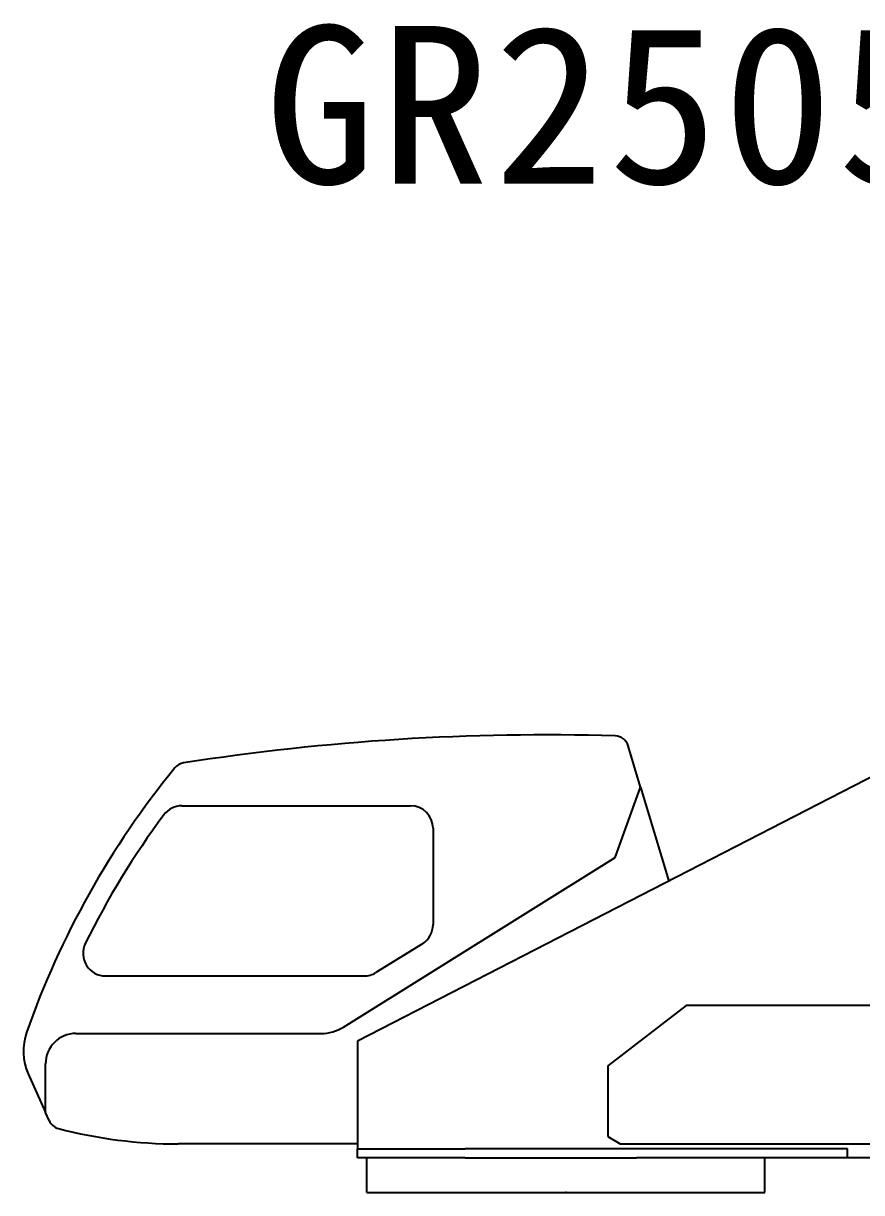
# Model space of a CAD drawing. Extents: x -120528 to -38681, y -40362 to 40632.
# Drawn here: x -54597 to -51620, y -38679 to -34524 of the extents above; entities that cross this region are included whole.
import ezdxf

# ---------------------------------------------------------------- set-up
doc = ezdxf.new("R2010")
doc.units = 0
doc.header["$PDMODE"] = 35
doc.layers.get('0').update_dxf_attribs({"linetype": 'CONTINUOUS'})

msp = doc.modelspace()

# ---------------------------------------------------------------- linework, layer by layer
at = {"color": 40, "linetype": 'Continuous'}
for p, q in [((-50713.94, -36753.87), (-53409.94, -38140.87)), ((-52404.52, -37237.7), (-52448.51, -37091.57)), ((-52495.54, -37487.78), (-52404.52, -37237.7)), ((-52404.52, -37237.7), (-52303.92, -37571.87)), ((-54033.98, -37304.36), (-53221.91, -37304.36)), ((-53141.91, -37384.36), (-53141.91, -37726.4)), ((-53460.05, -38090.48), (-52495.54, -37487.78)), ((-53179.66, -37794.33), (-53344.59, -37896.91)), ((-54305.22, -37908.98), (-53386.85, -37908.98)), ((-52242.94, -38013.87), (-52520.94, -38228.87)), ((-50618.94, -38013.87), (-52242.94, -38013.87)), ((-54410.34, -38113.27), (-53539.54, -38113.27)), ((-53409.94, -38140.87), (-53409.94, -38522.87)), ((-54518.34, -38394.35), (-54518.34, -38221.27)), ((-54579.59, -38257.13), (-54518.34, -38394.35)), ((-52520.94, -38228.87), (-52520.94, -38479.87)), ((-54505.48, -38423.15), (-54518.34, -38394.35)), ((-53409.94, -38505.87), (-54047.07, -38505.87)), ((-52520.94, -38479.87), (-52476.94, -38505.87)), ((-52476.94, -38505.87), (-51133.94, -38505.87)), ((-53409.94, -38522.87), (-53027.51, -38522.87)), ((-53409.94, -38554.87), (-53409.94, -38522.87)), ((-53027.51, -38554.87), (-53409.94, -38554.87)), ((-53376.94, -38677.87), (-53376.94, -38554.87)), ((-52729.15, -38522.87), (-53027.51, -38522.87)), ((-53027.51, -38554.87), (-52729.15, -38554.87)), ((-52419.72, -38522.87), (-52729.15, -38522.87)), ((-52729.15, -38554.87), (-52419.72, -38554.87)), ((-51669.94, -38522.87), (-52419.72, -38522.87)), ((-51669.94, -38554.87), (-52419.72, -38554.87)), ((-51962.94, -38677.87), (-51962.94, -38554.87)), ((-51669.94, -38554.87), (-51669.94, -38522.87)), ((-51242.94, -38554.87), (-51669.94, -38554.87)), ((-53376.94, -38677.87), (-52669.94, -38677.87)), ((-52669.94, -38677.87), (-51962.94, -38677.87))]:
    msp.add_line(p, q, dxfattribs=at)
for centre, radius, start, end in [((-52742.4, -45391.31), 8338.98, 88.299187, 98.869861), ((-52496.38, -37105.98), 50, 16.75311, 88.29922), ((-51637.7, -39143.93), 3124.23, 140.81273, 160.66221), ((-54020.49, -37201.46), 50, 98.86983, 140.81273), ((-54033.98, -37384.36), 80, 90, 143.40983), ((-53221.91, -37384.36), 80, 0, 90), ((-51729.42, -39095.27), 2950.23, 143.40983, 153.82082), ((-53221.91, -37726.4), 80, 301.8797, 0), ((-54305.22, -37828.98), 80, 153.82082, 270), ((-53386.85, -37828.98), 80, 270, 301.8797), ((-53539.54, -37963.27), 150, 270, 302), ((-54396.95, -38175.61), 200, 160.66221, 204.05317), ((-54410.34, -38221.27), 108, 90, 180), ((-54459.82, -38402.78), 50, 204.05317, 255.34), ((-54047.07, -36824.96), 1680.91, 255.34, 270)]:
    msp.add_arc(centre, radius, start, end, dxfattribs=at)
at = {"color": 20, "linetype": 'Continuous'}
msp.add_point((-52669.94, -38677.87), dxfattribs=at)

# ---------------------------------------------------------------- texts
at = {"color": 7, "linetype": 'Continuous', "insert": (-53737.94, -34533.22), "char_height": 560, "attachment_point": 1, "line_spacing_factor": 0.6}
msp.add_mtext('\\T1.043005;\\W1.023005;\\A1;GR250532', dxfattribs=at)

doc.saveas('drawing.dxf')
